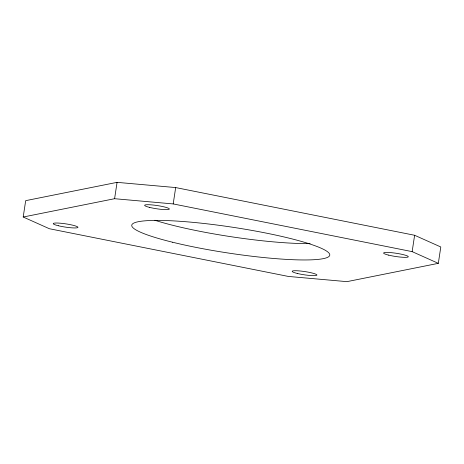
<?xml version="1.0" encoding="UTF-8"?>
<svg xmlns="http://www.w3.org/2000/svg" width="464" height="464" viewBox="0 0 464 464"><rect width="100%" height="100%" fill="white"/><g stroke="black" fill="none" stroke-linecap="round" stroke-linejoin="round"><path stroke-width="0.7" d="M23.2 217.019L25.677 200.657L117.067 182.352L175.676 187.566L414.619 235.271L440.8 246.981L438.323 263.343L346.933 281.648L288.324 276.434L49.381 228.729L23.2 217.019L114.591 198.708L173.2 203.928L412.148 251.633L438.323 263.343M114.591 198.708L117.067 182.352M173.2 203.928L175.676 187.566M412.148 251.633L414.619 235.271M310.138 243.577A100.137 13.073 8.6 0 1 154.889 220.261M172.649 242.249A100.137 13.073 8.6 0 0 329.26 256.186A100.137 13.073 8.6 0 0 190.373 222.111A100.137 13.073 8.6 0 0 172.649 242.249M149.721 207.431A12.516 1.636 8.6 0 0 169.296 209.171A12.516 1.636 8.6 0 0 151.937 204.914A12.516 1.636 8.6 0 0 149.721 207.431M58.331 225.742A12.516 1.636 8.6 0 0 77.906 227.482A12.516 1.636 8.6 0 0 60.546 223.225A12.516 1.636 8.6 0 0 58.331 225.742M297.273 273.447A12.516 1.636 8.6 0 0 316.854 275.187A12.516 1.636 8.6 0 0 299.489 270.93A12.516 1.636 8.6 0 0 297.273 273.447M388.629 255.125A12.516 1.636 8.6 0 0 408.239 256.882A12.516 1.636 8.6 0 0 390.932 252.625A12.516 1.636 8.6 0 0 388.629 255.125"/></g></svg>
